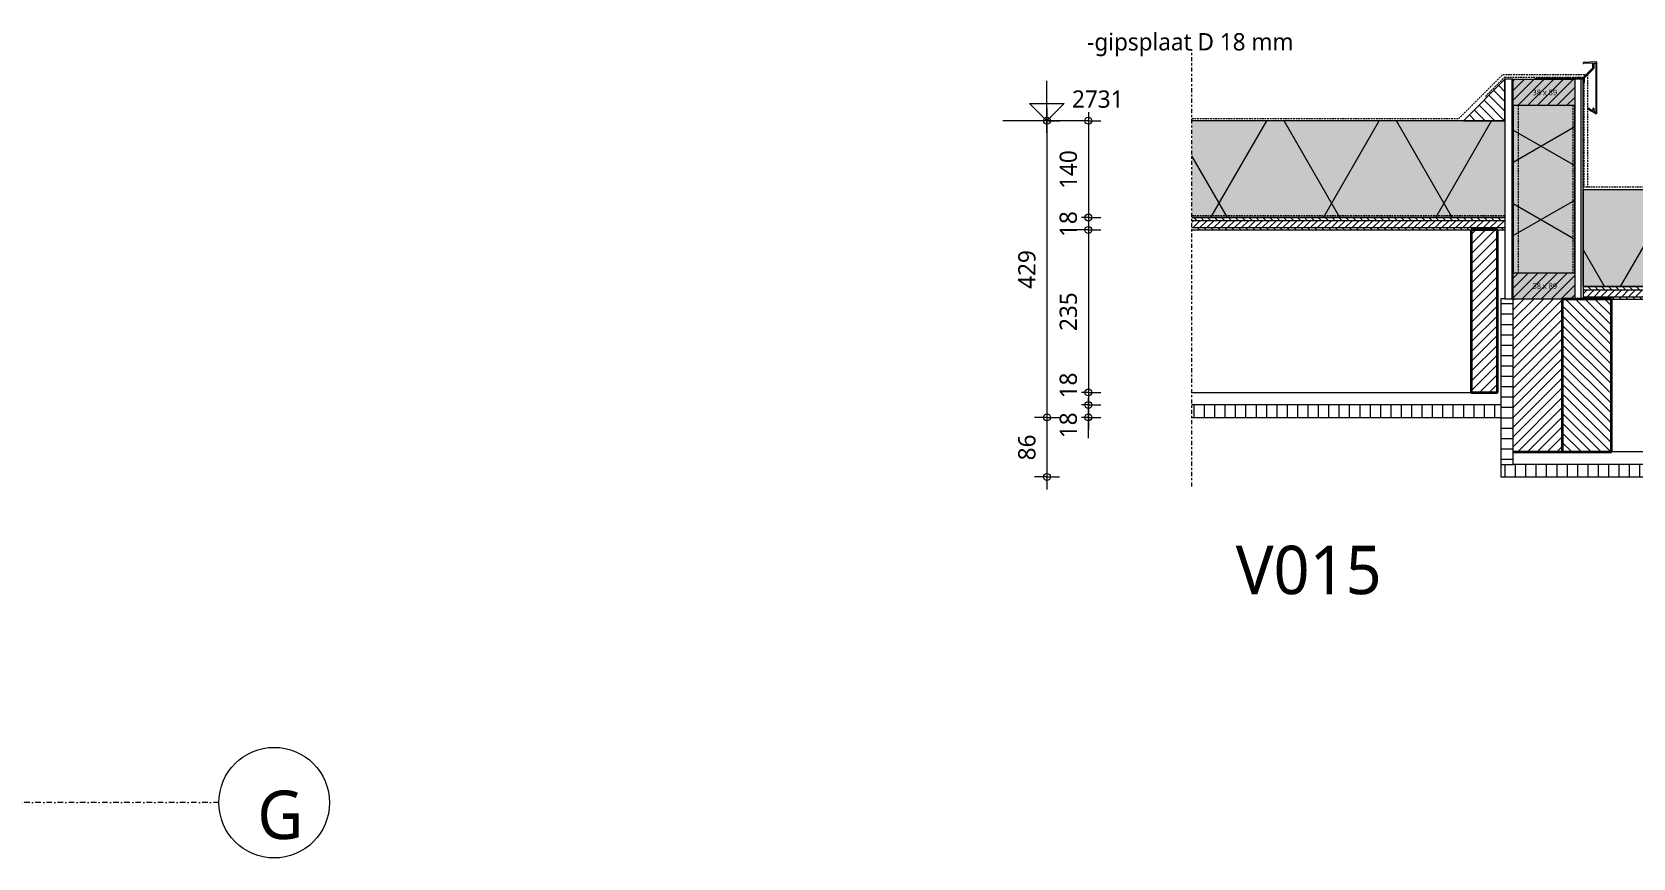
# Model space of a CAD drawing. Header units: millimetres. Extents: x 1789 to 13769, y 2055 to 27197.
# Drawn here: x 8489 to 10805, y 19328 to 20523 of the extents above; entities that cross this region are included whole.
import ezdxf

# ---------------------------------------------------------------- set-up
doc = ezdxf.new("R2010")
doc.units = ezdxf.units.MM
for name, pattern in [('MV_center', [15, 6, -3, 3, -3]), ('MV_hidden', [3.75, 2.5, -1.25]), ('MV_stramien', [16, 8, -4, 0, -4])]:
    doc.linetypes.add(name, pattern=pattern)
for name, color, linetype, lineweight in [('A-ANNO-DIMS', 211, 'Continuous', 13), ('A-ANNO-DIMS-10', 211, 'Continuous', 13), ('A-ANNO-NOTE', 131, 'Continuous', 18), ('A-DETL', 90, 'Continuous', 13), ('A-DETL-GENF', 92, 'Continuous', 18), ('A-DETL-MEDM', 33, 'Continuous', 18), ('G-ANNO-TEXT', 231, 'Continuous', 13)]:
    doc.layers.add(name, color=color, linetype=linetype, lineweight=lineweight)
doc.styles.add('Segoe UI', font='segoeui.ttf', dxfattribs={"height": 8})
doc.styles.add('Segoe UI_2', font='segoeui.ttf', dxfattribs={"height": 25})
doc.styles.add('Segoe UI_3', font='segoeui.ttf', dxfattribs={"height": 70})
doc.dimstyles.new('2_5_mm_1', dxfattribs={"dimscale": 304.8, "dimtxt": 26.184099, "dimasz": 0.032808, "dimexe": 0.059055, "dimexo": 0.0625, "dimgap": 0.029528, "dimtad": 1, "dimdec": 0, "dimzin": 0, "dimdsep": 46, "dimtxsty": 'Segoe UI_2', "dimblk1": 'DOTBLANK', "dimblk2": 'DOTBLANK', "dimsah": 1, "dimcen": 0.09, "dimdle": 0.059055, "dimazin": 0, "dimtfac": 1, "dimtdec": 4, "dimtix": 1, "dimtmove": 0, "dimatfit": 3, "dimfxl": 0.059055, "dimfxlon": 1, "dimtvp": 1, "dimtfill": 1, "dimtolj": 1, "dimtzin": 0, "dimarcsym": 2})
doc.dimstyles.new('2_5_mm_2', dxfattribs={"dimscale": 304.8, "dimtxt": 26.184099, "dimasz": 0.032808, "dimexe": 0.059055, "dimexo": 0.0625, "dimgap": 0.029528, "dimtad": 1, "dimdec": 0, "dimzin": 0, "dimdsep": 46, "dimtxsty": 'Segoe UI_2', "dimblk1": 'DOTBLANK', "dimblk2": 'DOTBLANK', "dimsah": 1, "dimcen": 0.09, "dimdle": 0.059055, "dimazin": 0, "dimtfac": 1, "dimtdec": 4, "dimtix": 1, "dimtmove": 1, "dimatfit": 3, "dimfxl": 0.059055, "dimfxlon": 1, "dimtvp": 1, "dimtfill": 1, "dimtolj": 1, "dimtzin": 0, "dimarcsym": 2})
pattern_1 = [(300, (-857.8, -704), (-121.936, -70.4), []), (240, (-857.8, -704), (-121.936, 70.4), [])]
pattern_2 = [(0, (0, 0), (0, 10), [100, 0]), (45, (0, 0), (10.0013183, 0), [14.142, -14.142]), (315, (0, 0), (10.0013183, 0), [14.142, -14.142])]
pattern_3 = [(90, (0, 0), (-15, 9e-16), [])]
pattern_4 = [(45, (0, 0), (-7.071068, 7.071068), [])]
pattern_5 = [(90, (0, 0), (-10, 6e-16), [])]
pattern_6 = [(135, (0, 0), (-7.071068, -7.071068), [])]

# ---------------------------------------------------------------- blocks, each defined once
blk = doc.blocks.new('42 isolatie - Type 1-3774878-Details Restauratie 1-10')
at = {"layer": 'A-DETL-GENF'}
blk.add_hatch(color=256, dxfattribs=at).paths.add_polyline_path([(60.3, -0.8), (0.3, -0.8), (0.3, -140.8), (453.1, -140.8), (453.1, -0.8)])
at = {"layer": 'A-DETL-GENF', "lineweight": 13}
h = blk.add_hatch(dxfattribs=at)
h.set_pattern_fill('FP_14', color=256, style=0, pattern_type=2)
h.set_pattern_definition(pattern_1)
h.paths.add_polyline_path([(60.3, -0.8), (0.3, -0.8), (0.3, -140.8), (453.1, -140.8), (453.1, -0.8)])
at = {"layer": 'A-DETL-GENF'}
for p, q in [((453.1, -0.8), (0.3, -0.8)), ((0.3, -140.8), (60.3, -140.8)), ((60.3, -140.8), (453.1, -140.8)), ((60.3, -140.8), (453.1, -140.8))]:
    blk.add_line(p, q, dxfattribs=at)
blk = doc.blocks.new('00 plaatmateriaal - d_18 mm-3306961-Details Restauratie 1-10')
at = {"layer": 'A-DETL-GENF', "lineweight": 13}
h = blk.add_hatch(dxfattribs=at)
h.set_pattern_fill('FP_17', color=256, style=0, pattern_type=2)
h.set_pattern_definition(pattern_3)
h.paths.add_polyline_path([(22.9, -18), (469.7, -18), (469.7, 0), (22.9, 0)])
at = {"layer": 'A-DETL-MEDM'}
for p, q in [((469.7, 0), (22.9, 0)), ((22.9, -18), (469.7, -18))]:
    blk.add_line(p, q, dxfattribs=at)
blk = doc.blocks.new('00 plaatmateriaal - d_18 mm-3306963-Details Restauratie 1-10')
at = {"layer": 'A-DETL-GENF', "lineweight": 13}
h = blk.add_hatch(dxfattribs=at)
h.set_pattern_fill('FP_17', color=256, style=0, pattern_type=2)
h.set_pattern_definition(pattern_3)
h.paths.add_polyline_path([(739.9, -18), (739.9, 0), (0, 0), (0, -18), (451.1, -18)])
at = {"layer": 'A-DETL-MEDM'}
for p, q in [((0, 0), (0, -18)), ((739.9, 0), (18, 0)), ((0, -18), (739.9, -18))]:
    blk.add_line(p, q, dxfattribs=at)
blk = doc.blocks.new('42 isolatie - Type 1-3774879-Details Restauratie 1-10')
at = {"layer": 'A-DETL-GENF'}
blk.add_hatch(color=256, dxfattribs=at).paths.add_polyline_path([(189.1, -0.8), (189.1, -140.8), (810.1, -140.8), (810.1, -0.8), (478, -0.8)])
at = {"layer": 'A-DETL-GENF', "lineweight": 13}
h = blk.add_hatch(dxfattribs=at)
h.set_pattern_fill('FP_14', color=256, style=0, pattern_type=2)
h.set_pattern_definition(pattern_1)
h.paths.add_polyline_path([(189.1, -0.8), (189.1, -140.8), (810.1, -140.8), (810.1, -0.8), (478, -0.8)])
at = {"layer": 'A-DETL-GENF'}
for p, q in [((810.1, -0.8), (189.1, -0.8)), ((810.1, -140.8), (810.1, -0.8)), ((189.1, -140.8), (810.1, -140.8)), ((189.1, -140.8), (810.1, -140.8))]:
    blk.add_line(p, q, dxfattribs=at)
blk = doc.blocks.new('NLRS_00_DI_maskeer - Type 1-4234645-Details Restauratie 1-10')
at = {"layer": 'A-DETL-GENF', "linetype": 'MV_center'}
blk.add_line((-100, 0), (532, 0), dxfattribs=at)
blk = doc.blocks.new('00 plaatmateriaal - d_18 mm-3306964-Details Restauratie 1-10')
at = {"layer": 'A-DETL-GENF', "lineweight": 13}
h = blk.add_hatch(dxfattribs=at)
h.set_pattern_fill('FP_17', color=256, style=0, pattern_type=2)
h.set_pattern_definition(pattern_3)
h.paths.add_polyline_path([(239.3, 0), (0, 0), (0, -18), (239.3, -18)])
at = {"layer": 'A-DETL-MEDM'}
for p, q in [((239.3, 0), (0.2, 0)), ((239.3, -18), (239.3, 0)), ((0, -12), (0, -18)), ((0, -18), (239.3, -18))]:
    blk.add_line(p, q, dxfattribs=at)
blk = doc.blocks.new('42 isolatie - Type 1-3775141-Details Restauratie 1-10')
at = {"layer": 'A-DETL-GENF'}
blk.add_hatch(color=256, dxfattribs=at).paths.add_polyline_path([(0.3, 0.8), (242.3, 0.8), (242.3, 89.8), (0.3, 89.8)])
at = {"layer": 'A-DETL-GENF', "lineweight": 13}
h = blk.add_hatch(dxfattribs=at)
h.set_pattern_fill('FP_27', color=256, style=0, pattern_type=2)
h.set_pattern_definition([(60, (-357.56, 184.11), (-79.674, 46), []), (120, (-357.56, 184.11), (-79.674, -46), [])])
h.paths.add_polyline_path([(0.3, 0.8), (242.3, 0.8), (242.3, 89.8), (0.3, 89.8)])
at = {"layer": 'A-DETL-GENF'}
for p, q in [((242.3, 89.8), (0.3, 89.8)), ((0.3, 89.8), (0.3, 0.8)), ((242.3, 89.8), (0.3, 89.8)), ((0.3, 0.8), (242.3, 0.8)), ((0.3, 0.8), (242.3, 0.8))]:
    blk.add_line(p, q, dxfattribs=at)
blk = doc.blocks.new('00 hout_rechthoekig_sls - SLS 38x89-3186759-Details Restauratie 1-10')
at = {"layer": 'A-DETL-GENF', "lineweight": 13}
blk.add_hatch(color=256, dxfattribs=at).paths.add_polyline_path([(71, -38), (89, -38), (89, 0), (0, 0), (0, -38)])
at = {"layer": 'A-DETL-MEDM', "lineweight": 13}
h = blk.add_hatch(dxfattribs=at)
h.set_pattern_fill('FP_28', color=256, style=0, pattern_type=2)
h.set_pattern_definition([(45, (-10631.73, -20174.481), (-7.071068, 7.071068), [])])
h.paths.add_polyline_path([(71, -38), (89, -38), (89, 0), (0, 0), (0, -38)])
at = {"layer": 'A-DETL-MEDM'}
for p, q in [((0, 0), (89, 0)), ((0, -37.8), (0, 0)), ((89, 0), (89, -38)), ((89, 0), (89, -38)), ((89, 0), (89, -38)), ((0, -38), (0, -37.8)), ((71, -38), (0, -38)), ((71, -38), (0, -38))]:
    blk.add_line(p, q, dxfattribs=at)
blk = doc.blocks.new('00 hout_rechthoekig_sls - SLS 38x89-V4-Details Restauratie 1-10')
at = {"layer": 'A-DETL-GENF', "lineweight": 13}
blk.add_hatch(color=256, dxfattribs=at).paths.add_polyline_path([(89, -38), (89, 0), (0, 0), (0, -38)])
at = {"layer": 'A-DETL-MEDM', "lineweight": 13}
h = blk.add_hatch(dxfattribs=at)
h.set_pattern_fill('FP_29', color=256, style=0, pattern_type=2)
h.set_pattern_definition([(45, (-10631.73, -20454.481), (-7.071068, 7.071068), [])])
h.paths.add_polyline_path([(89, -38), (89, 0), (0, 0), (0, -38)])
at = {"layer": 'A-DETL-MEDM'}
for p, q in [((0, 0), (89, 0)), ((0, -38), (0, 0)), ((89, 0), (89, -38)), ((89, 0), (89, -38)), ((89, 0), (89, -38)), ((89, -38), (0, -38)), ((89, -38), (0, -38))]:
    blk.add_line(p, q, dxfattribs=at)
blk = doc.blocks.new('27 compri_daktrim - 27_CC_DET_compri_daktrim_CA654A-4416794-Details Restauratie 1-10')
at = {"layer": 'A-DETL-GENF', "lineweight": 13}
for p, q in [((-20, 48.5), (-20, -23.5)), ((-18.4, -23.4), (-18.4, 47.5)), ((-17.8, 49.8), (-7.4, 43.8)), ((-17.6, 47.9), (-15.9, 46.9)), ((-15.9, 46.9), (-15.9, 42.8)), ((-14.3, 42.8), (-14.3, 44.2)), ((-12.8, 45.1), (-8.2, 42.4)), ((-1.5, -1.5), (-1.5, 4.3)), ((0, 4.3), (0, 0)), ((0, 0), (69.5, 0)), ((-15.9, -16.3), (-15.9, -23.3)), ((-15.6, -15.6), (-1.5, -1.5)), ((0.3, -2), (-14.3, -16.6)), ((-14.3, -16.6), (-14.3, -23.2)), ((-14.3, -23.2), (-0.8, -22.5)), ((4.7, -2), (0.3, -2)), ((10, -1.6), (5, -1.6)), ((14.7, -2), (10.3, -2)), ((20, -1.6), (15, -1.6)), ((24.7, -2), (20.3, -2)), ((30, -1.6), (25, -1.6)), ((34.7, -2), (30.3, -2)), ((40, -1.6), (35, -1.6)), ((44.7, -2), (40.3, -2)), ((50, -1.6), (45, -1.6)), ((54.7, -2), (50.3, -2)), ((60, -1.6), (55, -1.6)), ((64.7, -2), (60.3, -2)), ((69.6, -1), (65, -1.6)), ((-15.9, -23.3), (-18.4, -23.4)), ((-18.4, -25), (-0.8, -24.1))]:
    blk.add_line(p, q, dxfattribs=at)
for centre, radius, start, end in [((-18.5, 48.5), 1.5, 60, 180), ((-17.9, 47.5), 0.5, 60, 180), ((-15.1, 42.8), 0.8, 180, 270), ((-15.1, 42.8), 0.8, 270, 0), ((-13.3, 44.2), 1, 60, 180), ((-7.8, 43.1), 0.8, 240, 0), ((-7.8, 43.1), 0.8, 0, 60), ((-0.7, 4.3), 0.75, 90, 180), ((-0.7, 4.3), 0.75, 360, 90), ((-14.9, -16.3), 1, 135, 180), ((-0.8, -23.3), 0.8, 0, 93), ((4.7, -1.7), 0.3, 270, 19.4712), ((10.3, -1.7), 0.3, 160.5288, 270), ((14.7, -1.7), 0.3, 270, 19.4712), ((20.3, -1.7), 0.3, 160.5288, 270), ((24.7, -1.7), 0.3, 270, 19.4712), ((30.3, -1.7), 0.3, 160.5288, 270), ((34.7, -1.7), 0.3, 270, 19.4712), ((40.3, -1.7), 0.3, 160.5288, 270), ((44.7, -1.7), 0.3, 270, 19.4712), ((50.3, -1.7), 0.3, 160.5288, 270), ((54.7, -1.7), 0.3, 270, 19.4712), ((60.3, -1.7), 0.3, 160.5288, 270), ((64.7, -1.7), 0.3, 270, 19.0321), ((69.5, -0.5), 0.5, 277.5401, 90), ((-18.5, -23.5), 1.5, 180, 273), ((-0.8, -23.3), 0.8, 273, 0)]:
    blk.add_arc(centre, radius, start, end, dxfattribs=at)
blk = doc.blocks.new('DIMBLOCK146-Details Restauratie 1-10')
at = {"layer": 'A-ANNO-DIMS-10'}
for p, q in [((10017, 20412.5), (10017, 20254.5)), ((10017, 20394.5), (9999, 20394.5)), ((10017, 20394.5), (10035, 20394.5)), ((10017, 20254.5), (9999, 20254.5)), ((10017, 20254.5), (10035, 20254.5))]:
    blk.add_line(p, q, dxfattribs=at)
for centre in [(10017, 20394.5), (10017, 20254.5)]:
    blk.add_circle(centre, 5, dxfattribs=at)
at = {"layer": 'A-ANNO-DIMS-10', "color": 0, "insert": (9975.4, 20295.9), "char_height": 25, "width": 68.555, "attachment_point": 1, "rotation": 90, "line_spacing_factor": 1.142579, "style": 'Segoe UI_2', "bg_fill": 3, "box_fill_scale": 1.25, "bg_fill_color": 9, "bg_fill_true_color": 13158600, "bg_fill_transparency": 0}
blk.add_mtext('140', dxfattribs=at)
blk = doc.blocks.new('_DotBlank')
at = {"color": 0, "linetype": 'ByBlock', "lineweight": -2}
blk.add_line((-0.5, 0), (-1, 0), dxfattribs=at)
blk.add_circle((0, 0), 0.5, dxfattribs=at)
blk = doc.blocks.new('DIMBLOCK147-Details Restauratie 1-10')
at = {"layer": 'A-ANNO-DIMS-10'}
for p, q in [((10017, 20254.5), (9999, 20254.5)), ((10017, 20254.5), (10017, 20236.5)), ((10017, 20254.5), (10035, 20254.5)), ((10017, 20236.5), (9999, 20236.5)), ((10017, 20236.5), (10035, 20236.5))]:
    blk.add_line(p, q, dxfattribs=at)
for centre in [(10017, 20254.5), (10017, 20236.5)]:
    blk.add_circle(centre, 5, dxfattribs=at)
at = {"layer": 'A-ANNO-DIMS-10', "color": 0, "insert": (9975.4, 20226.4), "char_height": 25, "width": 45.703, "attachment_point": 1, "rotation": 90, "line_spacing_factor": 1.142579, "style": 'Segoe UI_2', "bg_fill": 3, "box_fill_scale": 1.25, "bg_fill_color": 9, "bg_fill_true_color": 13158600, "bg_fill_transparency": 0}
blk.add_mtext('18', dxfattribs=at)
blk = doc.blocks.new('DIMBLOCK148-Details Restauratie 1-10')
at = {"layer": 'A-ANNO-DIMS-10'}
for p, q in [((10017, 20236.5), (9999, 20236.5)), ((10017, 20236.5), (10017, 20001.5)), ((10017, 20236.5), (10035, 20236.5)), ((10017, 20001.5), (9999, 20001.5)), ((10017, 20001.5), (10035, 20001.5))]:
    blk.add_line(p, q, dxfattribs=at)
for centre in [(10017, 20236.5), (10017, 20001.5)]:
    blk.add_circle(centre, 5, dxfattribs=at)
at = {"layer": 'A-ANNO-DIMS-10', "color": 0, "insert": (9975.4, 20090.4), "char_height": 25, "width": 68.555, "attachment_point": 1, "rotation": 90, "line_spacing_factor": 1.142579, "style": 'Segoe UI_2', "bg_fill": 3, "box_fill_scale": 1.25, "bg_fill_color": 9, "bg_fill_true_color": 13158600, "bg_fill_transparency": 0}
blk.add_mtext('235', dxfattribs=at)
blk = doc.blocks.new('DIMBLOCK149-Details Restauratie 1-10')
at = {"layer": 'A-ANNO-DIMS-10'}
for p, q in [((10017, 20031.1), (10017, 19973)), ((10017, 20001.5), (9999, 20001.5)), ((10017, 20001.5), (10017, 19983.5)), ((10017, 20001.5), (10035, 20001.5)), ((10017, 19973), (10017, 19992.5)), ((10017, 19983.5), (9999, 19983.5)), ((10017, 19983.5), (10035, 19983.5))]:
    blk.add_line(p, q, dxfattribs=at)
for centre in [(10017, 20001.5), (10017, 19983.5)]:
    blk.add_circle(centre, 5, dxfattribs=at)
at = {"layer": 'A-ANNO-DIMS-10', "color": 0, "insert": (9975.4, 19993), "char_height": 25, "width": 45.703, "attachment_point": 1, "rotation": 90, "line_spacing_factor": 1.142579, "style": 'Segoe UI_2', "bg_fill": 3, "box_fill_scale": 1.25, "bg_fill_color": 9, "bg_fill_true_color": 13158600, "bg_fill_transparency": 0}
blk.add_mtext('18', dxfattribs=at)
blk = doc.blocks.new('DIMBLOCK150-Details Restauratie 1-10')
at = {"layer": 'A-ANNO-DIMS-10'}
for p, q in [((10017, 19993.5), (10017, 19974.5)), ((10017, 19935.4), (10017, 19993.5)), ((10017, 19983.5), (9999, 19983.5)), ((10017, 19983.5), (10017, 19947.5)), ((10017, 19983.5), (10035, 19983.5)), ((10017, 19965.5), (9999, 19965.5)), ((10017, 19965.5), (10035, 19965.5))]:
    blk.add_line(p, q, dxfattribs=at)
for centre in [(10017, 19983.5), (10017, 19965.5)]:
    blk.add_circle(centre, 5, dxfattribs=at)
at = {"layer": 'A-ANNO-DIMS-10', "color": 0, "insert": (9975.4, 19935.4), "char_height": 25, "width": 45.703, "attachment_point": 1, "rotation": 90, "line_spacing_factor": 1.142579, "style": 'Segoe UI_2', "bg_fill": 3, "box_fill_scale": 1.25, "bg_fill_color": 9, "bg_fill_true_color": 13158600, "bg_fill_transparency": 0}
blk.add_mtext('18', dxfattribs=at)
blk = doc.blocks.new('DIMBLOCK151-Details Restauratie 1-10')
at = {"layer": 'A-ANNO-DIMS-10'}
for p, q in [((9957, 20412.5), (9957, 19965.5)), ((9957, 20394.5), (9939, 20394.5)), ((9957, 20394.5), (9975, 20394.5)), ((9957, 19965.5), (9939, 19965.5)), ((9957, 19965.5), (9975, 19965.5))]:
    blk.add_line(p, q, dxfattribs=at)
for centre in [(9957, 20394.5), (9957, 19965.5)]:
    blk.add_circle(centre, 5, dxfattribs=at)
at = {"layer": 'A-ANNO-DIMS-10', "color": 0, "insert": (9915.4, 20151.4), "char_height": 25, "width": 68.555, "attachment_point": 1, "rotation": 90, "line_spacing_factor": 1.142579, "style": 'Segoe UI_2', "bg_fill": 3, "box_fill_scale": 1.25, "bg_fill_color": 9, "bg_fill_true_color": 13158600, "bg_fill_transparency": 0}
blk.add_mtext('429', dxfattribs=at)
blk = doc.blocks.new('DIMBLOCK152-Details Restauratie 1-10')
at = {"layer": 'A-ANNO-DIMS-10'}
for p, q in [((9957, 19965.5), (9939, 19965.5)), ((9957, 19965.5), (9957, 19861.4)), ((9957, 19965.5), (9975, 19965.5)), ((9957, 19879.4), (9939, 19879.4)), ((9957, 19879.4), (9975, 19879.4))]:
    blk.add_line(p, q, dxfattribs=at)
for centre in [(9957, 19965.5), (9957, 19879.4)]:
    blk.add_circle(centre, 5, dxfattribs=at)
at = {"layer": 'A-ANNO-DIMS-10', "color": 0, "insert": (9915.4, 19903.4), "char_height": 25, "width": 45.703, "attachment_point": 1, "rotation": 90, "line_spacing_factor": 1.142579, "style": 'Segoe UI_2', "bg_fill": 3, "box_fill_scale": 1.25, "bg_fill_color": 9, "bg_fill_true_color": 13158600, "bg_fill_transparency": 0}
blk.add_mtext('86', dxfattribs=at)

msp = doc.modelspace()

# ---------------------------------------------------------------- hatches: boundary and pattern name
at = {"layer": 'A-DETL-GENF', "lineweight": 13}
h = msp.add_hatch(dxfattribs=at)
h.set_pattern_fill('FP_2', color=250, style=0, pattern_type=2)
h.set_pattern_definition(pattern_6)
h.paths.add_polyline_path([(10619.7, 20394.5), (10619.7, 20454.5), (10559.7, 20394.5)])
h = msp.add_hatch(dxfattribs=at)
h.set_pattern_fill('FP_11', color=253, style=0, pattern_type=2)
h.set_pattern_definition(pattern_5)
h.paths.add_polyline_path([(10631.7, 20136.7), (10631.7, 20454.5), (10619.7, 20454.5), (10619.7, 20136.7)])
h = msp.add_hatch(dxfattribs=at)
h.set_pattern_fill('FP_11', color=253, style=0, pattern_type=2)
h.set_pattern_definition(pattern_5)
h.paths.add_polyline_path([(10720.7, 20136.5), (10732.7, 20136.5), (10732.7, 20454.5), (10720.7, 20454.5), (10720.7, 20154.5)])
h = msp.add_hatch(dxfattribs=at)
h.set_pattern_fill('FP_16', color=253, style=0, pattern_type=2)
h.set_pattern_definition(pattern_2)
h.paths.add_polyline_path([(10619.7, 20236.5), (10619.7, 20254.5), (10166.9, 20254.5), (10166.9, 20236.5), (10609, 20236.5)])
h = msp.add_hatch(dxfattribs=at)
h.set_pattern_fill('FP_10', color=250, style=0, pattern_type=2)
h.set_pattern_definition(pattern_4)
h.paths.add_polyline_path([(10609, 20001.5), (10609, 20236.5), (10571, 20236.5), (10571, 20001.5)])
h = msp.add_hatch(dxfattribs=at)
h.set_pattern_fill('FP_16', color=253, style=0, pattern_type=2)
h.set_pattern_definition(pattern_2)
h.paths.add_polyline_path([(11293.7, 20136.5), (11353.7, 20136.5), (11353.7, 20154.5), (10732.7, 20154.5), (10732.7, 20136.5), (11064.8, 20136.5)])
h = msp.add_hatch(dxfattribs=at)
h.set_pattern_fill('FP_10', color=250, style=0, pattern_type=2)
h.set_pattern_definition(pattern_4)
h.paths.add_polyline_path([(10702.7, 19915.5), (10702.7, 20136.5), (10631.7, 20136.5), (10631.7, 19915.5)])
h = msp.add_hatch(dxfattribs=at)
h.set_pattern_fill('FP_2', color=250, style=0, pattern_type=2)
h.set_pattern_definition(pattern_6)
h.paths.add_polyline_path([(10773.7, 19915.5), (10773.7, 20136.5), (10702.7, 20136.5), (10702.7, 19915.5)])

# ---------------------------------------------------------------- linework, layer by layer
at = {"layer": 'A-DETL', "linetype": 'MV_hidden', "lineweight": 18}
for p, q in [((10552.8, 20397.5), (10616.6, 20461.3)), ((10591.5, 20429.7), (10619.4, 20457.6)), ((10616.6, 20461.3), (10739.3, 20461.3)), ((10619.4, 20457.6), (10734, 20457.6)), ((10734, 20457.6), (10734, 20298.5)), ((10739.3, 20461.3), (10739.3, 20298.5)), ((10638.7, 20416.5), (10638.7, 20174.5)), ((10717.7, 20416.5), (10717.7, 20174.5)), ((10166.9, 20397.5), (10552.8, 20397.5)), ((11353.7, 20298.5), (10734, 20298.5)), ((10166.9, 20257.5), (10619.7, 20257.5))]:
    msp.add_line(p, q, dxfattribs=at)
at = {"layer": 'A-DETL', "lineweight": 18}
for p, q in [((10619.7, 20454.5), (10559.7, 20394.5)), ((10631.7, 20454.5), (10619.7, 20454.5)), ((10619.7, 20394.5), (10619.7, 20454.5)), ((10631.7, 20136.7), (10631.7, 20454.5)), ((10732.7, 20454.5), (10720.7, 20454.5)), ((10732.7, 20154.5), (10732.7, 20454.5)), ((9957, 20377), (9957, 20452)), ((9957, 20394.5), (9932, 20419.5)), ((9932, 20419.5), (9982, 20419.5)), ((9957, 20394.5), (9982, 20419.5)), ((10720.7, 20416.5), (10720.7, 20136.5)), ((10018.3, 20394.5), (9893.3, 20394.5)), ((10559.7, 20394.5), (10619.7, 20394.5)), ((10619.7, 20394.5), (10619.7, 20136.7)), ((10619.7, 20254.5), (10166.9, 20254.5)), ((10166.9, 20236.5), (10571, 20236.5)), ((10609, 20236.5), (10619.7, 20236.5)), ((10609, 20001.5), (10609, 20223.5)), ((11353.7, 20154.5), (10732.7, 20154.5)), ((10732.7, 20154.5), (10732.7, 20136.5)), ((10619.7, 20136.7), (10631.7, 20136.7)), ((10773.7, 20136.5), (11293.7, 20136.5)), ((10166.9, 20001.5), (10571, 20001.5)), ((11353.7, 19915.4), (10702.5, 19915.4))]:
    msp.add_line(p, q, dxfattribs=at)
at = {"layer": 'A-DETL', "lineweight": 35}
for p, q in [((10571, 20236.5), (10571, 20001.5)), ((10609, 20236.5), (10571, 20236.5)), ((10609, 20001.5), (10609, 20236.5)), ((10702.7, 20136.5), (10702.7, 19915.5)), ((10773.7, 20136.5), (10702.7, 20136.5)), ((10773.7, 19915.5), (10773.7, 20136.5)), ((10571, 20001.5), (10609, 20001.5)), ((10631.7, 19915.5), (10702.7, 19915.5)), ((10702.7, 19915.5), (10773.7, 19915.5))]:
    msp.add_line(p, q, dxfattribs=at)
at = {"layer": 'A-DETL', "linetype": 'MV_stramien', "lineweight": 18}
msp.add_line((8759, 19408.3), (8420.5, 19408.3), dxfattribs=at)
at = {"layer": 'A-DETL', "lineweight": 18}
msp.add_circle((8839, 19408.3), 80, dxfattribs=at)

# ---------------------------------------------------------------- block references
at = {"layer": 'A-DETL-GENF', "linetype": 'MV_center', "rotation": 90}
msp.add_blockref('NLRS_00_DI_maskeer - Type 1-4234645-Details Restauratie 1-10', (10166.9, 19965.5), dxfattribs=at)
at = {"layer": 'A-DETL-GENF', "lineweight": 13, "rotation": 180}
msp.add_blockref('27 compri_daktrim - 27_CC_DET_compri_daktrim_CA654A-4416794-Details Restauratie 1-10', (10732.7, 20454.5), dxfattribs=at)
at = {"layer": 'A-DETL-GENF'}
for name, p, rotation in [('42 isolatie - Type 1-3775141-Details Restauratie 1-10', (10721.5, 20174.2), 89.9999999999992), ('42 isolatie - Type 1-3774878-Details Restauratie 1-10', (10620, 20253.7), 180), ('42 isolatie - Type 1-3774879-Details Restauratie 1-10', (11542.8, 20153.7), 180)]:
    msp.add_blockref(name, p, dxfattribs=dict(at, rotation=rotation))
at = {"layer": 'A-DETL-MEDM', "lineweight": 13}
for name, p in [('00 hout_rechthoekig_sls - SLS 38x89-V4-Details Restauratie 1-10', (10631.7, 20454.5)), ('00 hout_rechthoekig_sls - SLS 38x89-3186759-Details Restauratie 1-10', (10631.7, 20174.5))]:
    msp.add_blockref(name, p, dxfattribs=at)
at = {"layer": 'A-DETL-MEDM', "rotation": 270}
msp.add_blockref('00 plaatmateriaal - d_18 mm-3306964-Details Restauratie 1-10', (10631.7, 20136.7), dxfattribs=at)
at = {"layer": 'A-DETL-MEDM'}
for name, p in [('00 plaatmateriaal - d_18 mm-3306961-Details Restauratie 1-10', (10144, 19983.5)), ('00 plaatmateriaal - d_18 mm-3306963-Details Restauratie 1-10', (10613.7, 19897.4))]:
    msp.add_blockref(name, p, dxfattribs=at)

# ---------------------------------------------------------------- texts
at = {"layer": 'A-ANNO-NOTE', "lineweight": 13, "char_height": 8, "width": 47.3, "attachment_point": 1, "style": 'Segoe UI'}
for insert in [(10659.6, 20439.3), (10659.6, 20159.3)]:
    msp.add_mtext('38 x 89', dxfattribs=dict(at, insert=insert))
at = {"layer": 'G-ANNO-TEXT', "color": 7, "attachment_point": 1}
for s, insert, char_height, width, style in [('-gipsplaat D 18 mm', (10015.2, 20521.1), 25, 373.586, 'Segoe UI_2'), ('V015', (10230.2, 19779.8), 70, 272.574, 'Segoe UI_3'), ('G', (8814.6, 19425.7), 70, 83.375, 'Segoe UI_3')]:
    msp.add_mtext(s, dxfattribs=dict(at, insert=insert, char_height=char_height, width=width, style=style))

# ---------------------------------------------------------------- next in the draw order: dimensions: what is measured, and where the dimension line sits
at = {"layer": 'A-ANNO-DIMS'}
dim = msp.add_linear_dim(base=(10017, 20254.5), p1=(10035, 20394.5), p2=(10035, 20254.5), angle=90, dimstyle='2_5_mm_1', override={"dimpost": '<>', "dimfxl": 140}, dxfattribs=at)
dim.commit()
dim.dimension.update_dxf_attribs({"geometry": 'DIMBLOCK146-Details Restauratie 1-10', "text_midpoint": (9995, 20324.5)})

# ---------------------------------------------------------------- next in the draw order: texts
at = {"layer": 'G-ANNO-TEXT', "color": 7, "insert": (9993.3, 20438.3), "char_height": 25, "width": 92.996, "attachment_point": 1, "style": 'Segoe UI_2', "bg_fill": 3, "box_fill_scale": 1.25, "bg_fill_color": 9, "bg_fill_true_color": 13158600, "bg_fill_transparency": 0}
msp.add_mtext('2731', dxfattribs=at)

# ---------------------------------------------------------------- next in the draw order: dimensions: what is measured, and where the dimension line sits
at = {"layer": 'A-ANNO-DIMS'}
dim = msp.add_linear_dim(base=(10017, 20236.5), p1=(10035, 20254.5), p2=(10035, 20236.5), angle=90, dimstyle='2_5_mm_1', override={"dimpost": '<>', "dimfxl": 18}, dxfattribs=at)
dim.commit()
dim.dimension.update_dxf_attribs({"geometry": 'DIMBLOCK147-Details Restauratie 1-10', "text_midpoint": (9995, 20245.5)})

# ---------------------------------------------------------------- next in the draw order: dimensions: what is measured, and where the dimension line sits
dim = msp.add_linear_dim(base=(10017, 20001.5), p1=(10035, 20236.5), p2=(10035, 20001.5), angle=90, dimstyle='2_5_mm_1', override={"dimpost": '<>', "dimfxl": 235}, dxfattribs=at)
dim.commit()
dim.dimension.update_dxf_attribs({"geometry": 'DIMBLOCK148-Details Restauratie 1-10', "text_midpoint": (9995, 20119)})

# ---------------------------------------------------------------- next in the draw order: dimensions: what is measured, and where the dimension line sits
dim = msp.add_linear_dim(base=(10017, 19983.5), p1=(10035, 20001.5), p2=(10035, 19983.5), angle=90, dimstyle='2_5_mm_2', override={"dimpost": '<>', "dimfxl": 18}, dxfattribs=at)
dim.commit()
dim.dimension.update_dxf_attribs({"geometry": 'DIMBLOCK149-Details Restauratie 1-10', "text_midpoint": (9992, 20015.8), "dimtype": 160, "text_rotation": 90})

# ---------------------------------------------------------------- next in the draw order: dimensions: what is measured, and where the dimension line sits
dim = msp.add_linear_dim(base=(10017, 19965.5), p1=(10035, 19983.5), p2=(10035, 19965.5), angle=90, dimstyle='2_5_mm_2', override={"dimpost": '<>', "dimfxl": 18}, dxfattribs=at)
dim.commit()
dim.dimension.update_dxf_attribs({"geometry": 'DIMBLOCK150-Details Restauratie 1-10', "text_midpoint": (9992, 19958.2), "dimtype": 160, "text_rotation": 90})

# ---------------------------------------------------------------- next in the draw order: dimensions: what is measured, and where the dimension line sits
dim = msp.add_linear_dim(base=(9957, 19965.5), p1=(9975, 20394.5), p2=(9975, 19965.5), angle=90, dimstyle='2_5_mm_1', override={"dimpost": '<>', "dimfxl": 429}, dxfattribs=at)
dim.commit()
dim.dimension.update_dxf_attribs({"geometry": 'DIMBLOCK151-Details Restauratie 1-10', "text_midpoint": (9935, 20180)})

# ---------------------------------------------------------------- next in the draw order: dimensions: what is measured, and where the dimension line sits
dim = msp.add_linear_dim(base=(9957, 19879.4), p1=(9975, 19965.5), p2=(9975, 19879.4), angle=90, dimstyle='2_5_mm_1', override={"dimpost": '<>', "dimfxl": 86.067003}, dxfattribs=at)
dim.commit()
dim.dimension.update_dxf_attribs({"geometry": 'DIMBLOCK152-Details Restauratie 1-10', "text_midpoint": (9935, 19922.4)})

doc.saveas('drawing.dxf')
